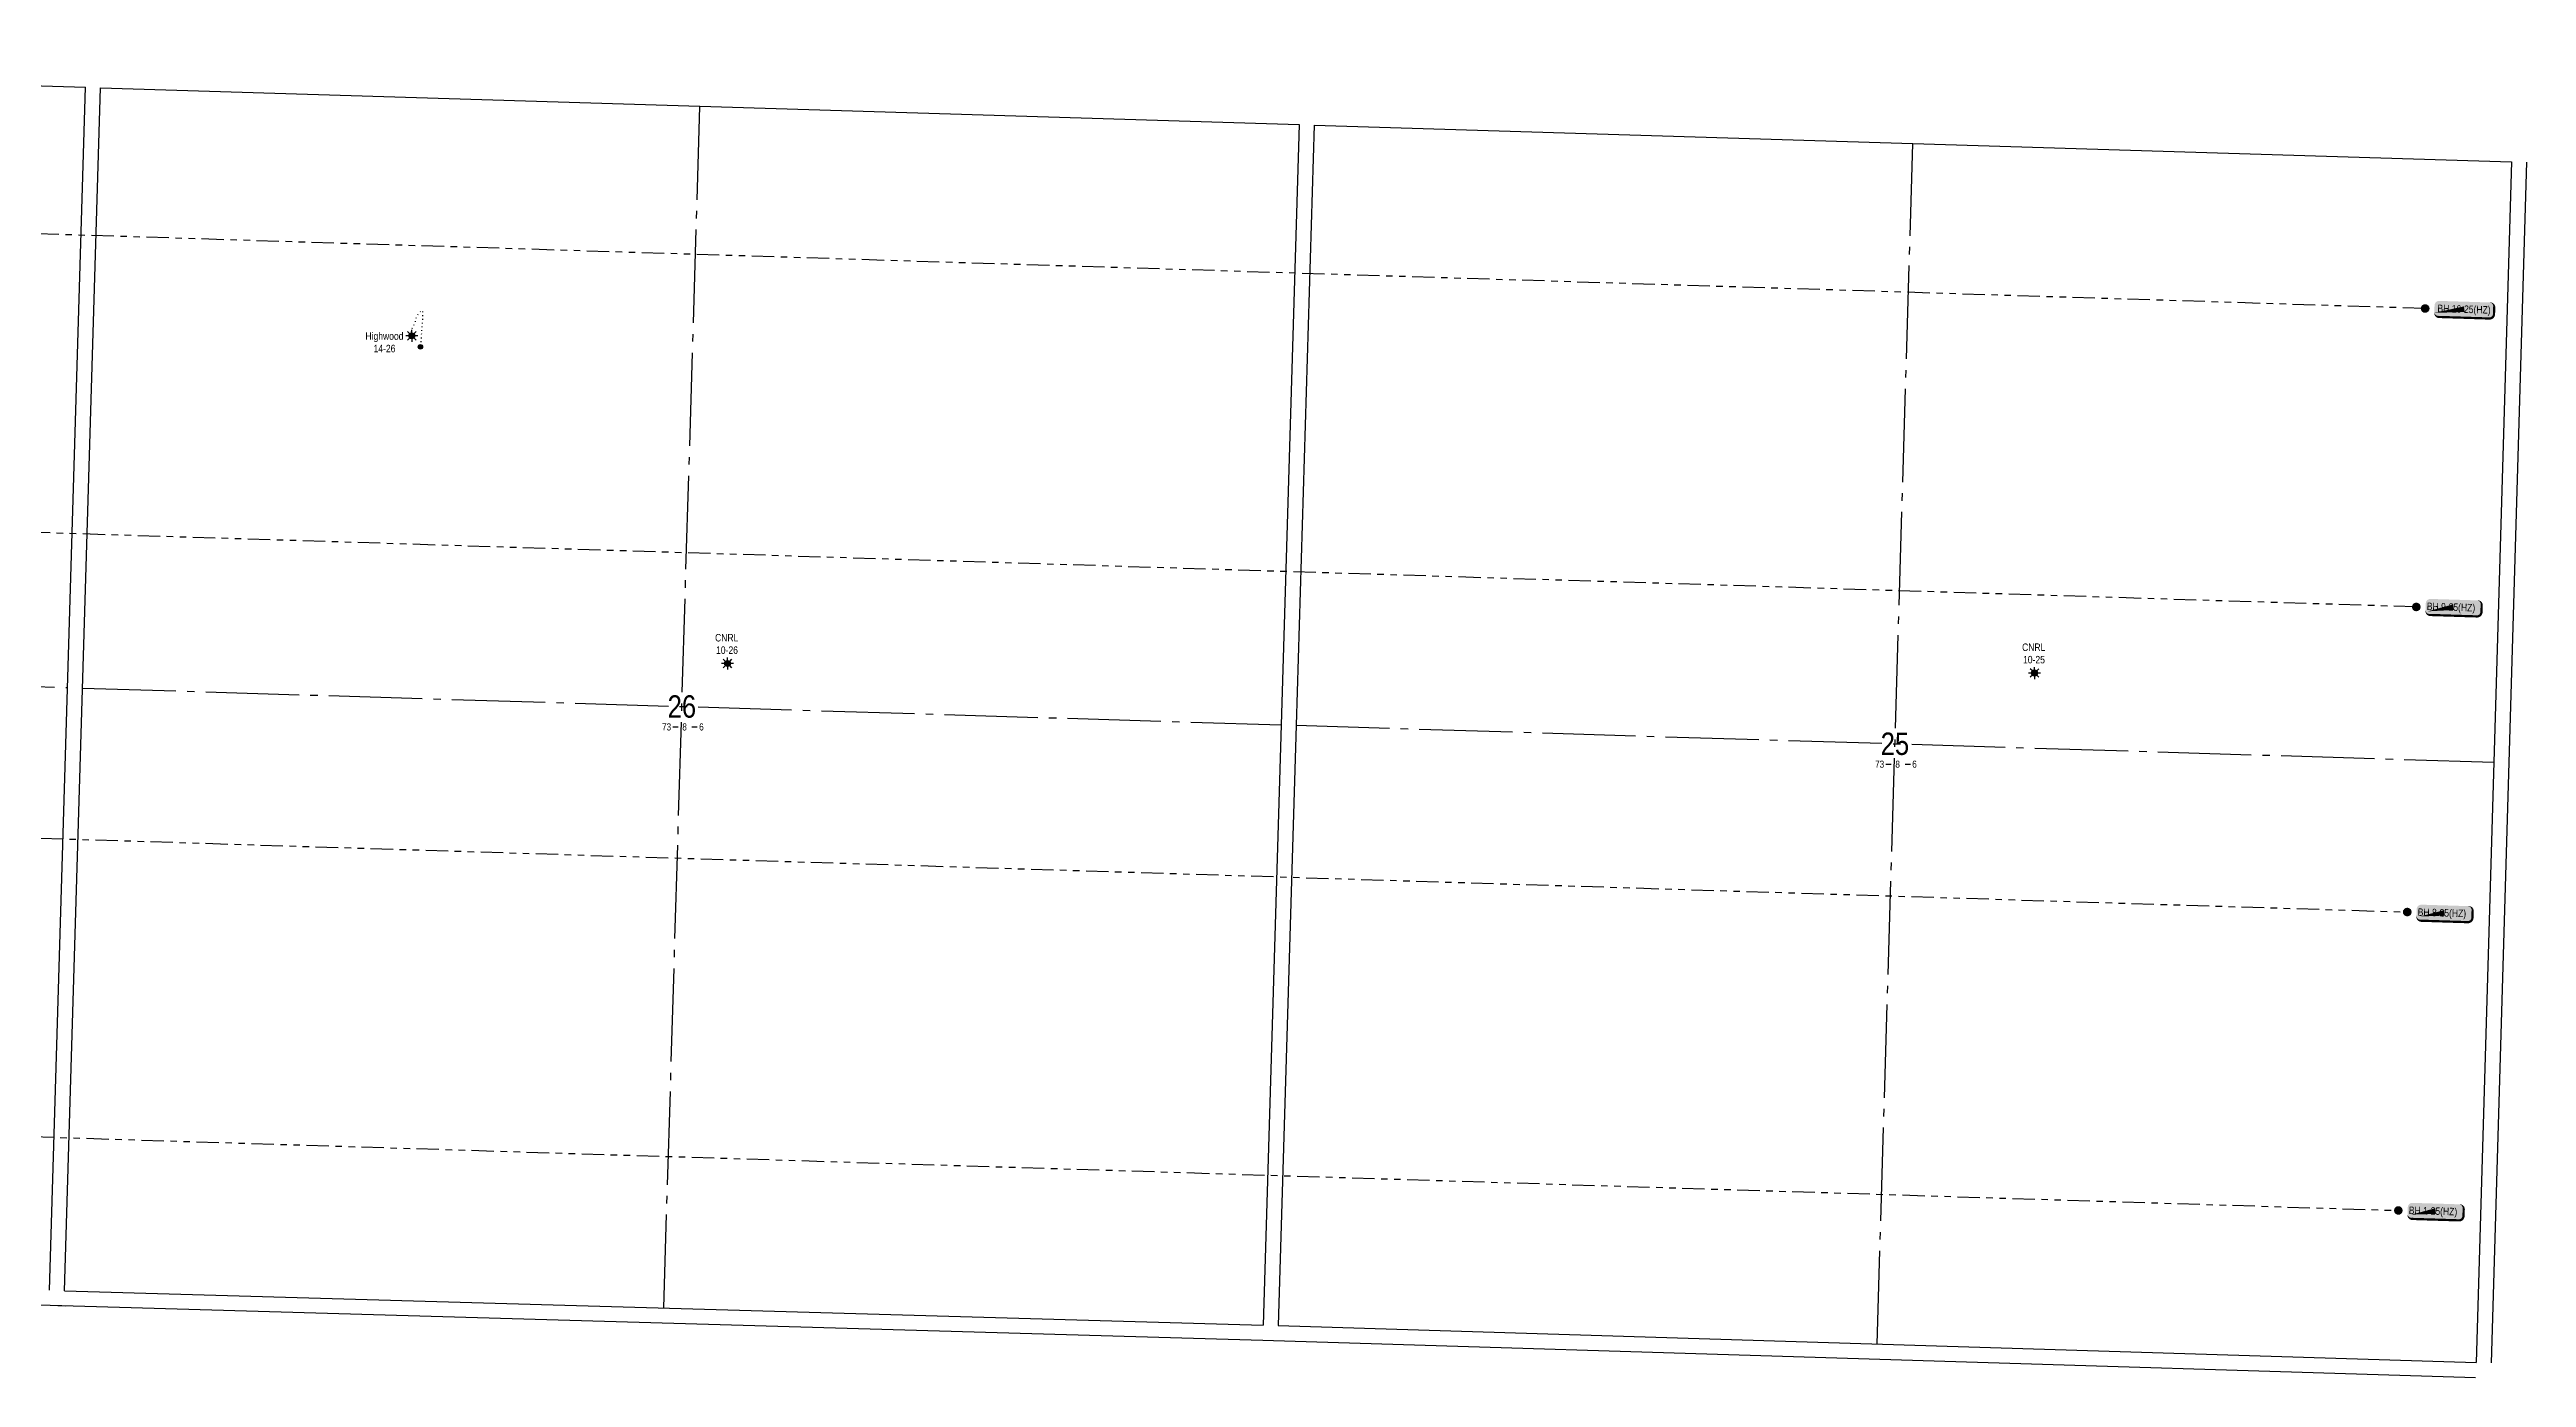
# Model space of a CAD drawing. Extents: x 360681 to 368577, y 6135146 to 6140704.
# Drawn here: x 365027 to 368345, y 6135146 to 6136924 of the extents above; entities that cross this region are included whole.
import ezdxf
from ezdxf.enums import TextEntityAlignment as Align

# ---------------------------------------------------------------- set-up
doc = ezdxf.new("R2010")
doc.units = 0
doc.header["$LTSCALE"] = 5
for name, pattern in [('foc-DOT', [1, 0.2, -0.8]), ('foc-DRILLPATH', [14.75, 6, -1.75, 1.75, -1.75, 1.75, -1.75]), ('foc-QUARTERLINE', [33, 25, -3, 2, -3])]:
    doc.linetypes.add(name, pattern=pattern)
for name, color, linetype in [('10', 1, 'Continuous'), ('9', 3, 'Continuous'), ('ABADATA-DRILL', 8, 'foc-DOT'), ('ABADATA-DRILL-T', 8, 'Continuous'), ('AS-OWNER', 7, 'Continuous'), ('L-MON', 1, 'Continuous'), ('L-QSEC', 8, 'foc-QUARTERLINE'), ('L-SEC', 7, 'Continuous'), ('L-SECLBL', 7, 'Continuous'), ('P-PDRILLPATH', 12, 'foc-DRILLPATH')]:
    doc.layers.add(name, color=color, linetype=linetype)
doc.styles.add('80', font='ARIALN.TTF', dxfattribs={"height": 10})
doc.styles.add('80L', font='ARIALN.TTF', dxfattribs={"height": 10})
doc.styles.add('SIMPLEX', font='ARIALN.TTF')

# ---------------------------------------------------------------- blocks, each defined once
blk = doc.blocks.new('plbh')
at = {"layer": 'L-MON'}
h = blk.add_hatch(color=255, dxfattribs=at)
h.dxf.hatch_style = 1
edge = h.paths.add_edge_path()
edge.add_arc((0, 0), 1.16, 0, 360)
h = blk.add_hatch(color=256, dxfattribs=at)
h.dxf.hatch_style = 1
h.paths.add_polyline_path([(-0.96, 0, 1), (0.96, 0, 1)])
h.paths.add_polyline_path([(0.91, 0, -1), (-0.91, 0, -1)], flags=16)
h.paths.add_polyline_path([(0.4500000000000002, 0, -1), (-0.4500000000000001, 0, -1)], flags=0)
h = blk.add_hatch(color=256, dxfattribs=at)
h.dxf.hatch_style = 1
h.paths.add_polyline_path([(-0.4500000000000002, 0, 1), (0.4500000000000001, 0, 1)])
h.paths.add_polyline_path([(0.4000000000000002, 0, -1), (-0.4000000000000002, 0, -1)], flags=16)
at = {"layer": 'L-MON', "color": 240}
for radius in [0.96, 0.91, 0.4500000000000001, 0.4000000000000002]:
    blk.add_circle((0, 0), radius, dxfattribs=at)
blk = doc.blocks.new('L-SECLBL')
at = {"layer": '9', "color": 7}
for p, q in [((-5.082139060913505, -27.83004804289613), (-12.28857354467345, -27.83004804289613)), ((20.70431141927111, -27.83004804289613), (13.49787693551116, -27.83004804289613))]:
    blk.add_line(p, q, dxfattribs=at)
at = {"layer": '10', "color": 2, "style": 'SIMPLEX'}
blk.add_attdef('SEC', text='', height=30, dxfattribs=at).set_placement((0, 0), align=Align.MIDDLE)
at = {"layer": '10', "color": 5, "style": '80L'}
blk.add_attdef('TWP', text='', height=9.5, dxfattribs=at).set_placement((-14.43410290347765, -27.36845155570791), align=Align.MIDDLE_RIGHT)
blk.add_attdef('RGE', text='', height=9.5, dxfattribs=at).set_placement((3.622123863462547, -27.36845155570791), align=Align.MIDDLE_CENTER)
blk.add_attdef('MER', text='', height=9.5, dxfattribs=at).set_placement((23.16775162027989, -27.36845155570791), align=Align.MIDDLE_LEFT)
blk = doc.blocks.new('GAS')
h = blk.add_hatch(color=255)
h.dxf.hatch_style = 1
edge = h.paths.add_edge_path()
edge.add_arc((0, 0), 0.9, 0, 360)
for p, q in [((-0.8077887898725749, 0), (-1.615577579628734, 0)), ((-0.5711929310346023, 0.5711929297831376), (-1.142385862069204, 1.142385861385264)), ((0, 0.8077887887338874), (0, 1.615577579286764)), ((0.5711929310309642, 0.5711929297831376), (1.142385862065566, 1.142385861385264)), ((1.615577579625096, 0), (0.8077887898689368, 0)), ((-0.5711929310346023, -0.5711929316021271), (-1.142385862069204, -1.142385863204253)), ((0, -0.8077887905528768), (0, -1.615577581105753)), ((1.142385862065566, -1.142385863204253), (0.5711929310309642, -0.5711929316021271))]:
    blk.add_line(p, q)
blk.add_circle((0, 0), 0.8000000000000003)
blk = doc.blocks.new('*U468')
h = blk.add_hatch(color=59)
edge = h.paths.add_edge_path()
edge.add_line((-33.99999999999998, -11.5), (33.99999999999998, -11.5))
edge.add_arc((33.99999999999999, -5.499999999999993), 6.000000000000007, 269.9999999999999, 359.9999999999999)
edge.add_line((39.99999999999999, -5.5), (39.99999999999999, 4))
edge.add_arc((33.99999999999999, 3.999999999999993), 6.000000000000007, 6.361109362927026e-14, 90.00000000000007)
edge.add_line((33.99999999999998, 10), (-33.99999999999998, 10))
edge.add_arc((-33.99999999999999, 3.999999999999993), 6.000000000000007, 89.99999999999993, 179.9999999999999)
edge.add_line((-39.99999999999999, 4), (-39.99999999999999, -5.5))
edge.add_arc((-33.99999999999999, -5.499999999999993), 6.000000000000007, 180, 270.0000000000001)
at = {"color": 1, "flags": 128}
blk.add_lwpolyline([(-40.00541753515875, -6.289003878963106, 0, 7.5, 0), (-1.752818779907516e-16, -1.077586671031683e-15, 0, 0, 0)], format="xyseb", dxfattribs=at)
blk.add_lwpolyline([(-33.99999999999998, -11.5, 3, 3, 0), (33.99999999999998, -11.5, 3, 3, 0.4142135623730951), (39.99999999999999, -5.5, 3, 3, 0), (39.99999999999999, 4, 3, 0, 0.4142135623730951), (33.99999999999998, 10, 0, 0, 0), (-33.99999999999998, 10, 0, 0, 0.4142135623730951), (-39.99999999999999, 4, 0, 0, 0), (-39.99999999999999, -5.5, 0, 3, 0.4142135623730951)], format="xyseb", close=True, dxfattribs=at)
at = {"color": 1, "style": '80'}
blk.add_attdef('ENTER_TEXT_001', (-35.98567530695772, -4.996589358799454), '', height=10, dxfattribs=at)
blk = doc.blocks.new('*U471')
h = blk.add_hatch(color=59)
edge = h.paths.add_edge_path()
edge.add_line((-31.49999999999998, -11.5), (31.49999999999998, -11.5))
edge.add_arc((31.49999999999999, -5.499999999999993), 6.000000000000007, 269.9999999999999, 359.9999999999999)
edge.add_line((37.49999999999999, -5.5), (37.49999999999999, 4))
edge.add_arc((31.49999999999999, 3.999999999999993), 6.000000000000007, 6.361109362927026e-14, 90.00000000000007)
edge.add_line((31.49999999999998, 10), (-31.49999999999998, 10))
edge.add_arc((-31.49999999999999, 3.999999999999993), 6.000000000000007, 89.99999999999993, 179.9999999999999)
edge.add_line((-37.49999999999999, 4), (-37.49999999999999, -5.5))
edge.add_arc((-31.49999999999999, -5.499999999999993), 6.000000000000007, 180, 270.0000000000001)
at = {"color": 1, "flags": 128}
blk.add_lwpolyline([(-31.49999999999998, -11.5, 3, 3, 0), (31.49999999999998, -11.5, 3, 3, 0.4142135623730951), (37.49999999999999, -5.5, 3, 3, 0), (37.49999999999999, 4, 3, 0, 0.4142135623730951), (31.49999999999998, 10, 0, 0, 0), (-31.49999999999998, 10, 0, 0, 0.4142135623730951), (-37.49999999999999, 4, 0, 0, 0), (-37.49999999999999, -5.5, 0, 3, 0.4142135623730951)], format="xyseb", close=True, dxfattribs=at)
blk.add_lwpolyline([(-34.73594409529391, -6.791396122991742, 0, 7.5, 0), (-1.374821794349199e-16, -9.57067119117191e-16, 0, 0, 0)], format="xyseb", dxfattribs=at)
at = {"color": 1, "style": '80'}
blk.add_attdef('ENTER_TEXT_001', (-35.98567530695772, -4.996589358799454), '', height=10, dxfattribs=at)
blk = doc.blocks.new('*U469')
h = blk.add_hatch(color=59)
edge = h.paths.add_edge_path()
edge.add_line((-31.49999999999998, -11.5), (31.49999999999998, -11.5))
edge.add_arc((31.49999999999999, -5.499999999999993), 6.000000000000007, 269.9999999999999, 359.9999999999999)
edge.add_line((37.49999999999999, -5.5), (37.49999999999999, 4))
edge.add_arc((31.49999999999999, 3.999999999999993), 6.000000000000007, 6.361109362927026e-14, 90.00000000000007)
edge.add_line((31.49999999999998, 10), (-31.49999999999998, 10))
edge.add_arc((-31.49999999999999, 3.999999999999993), 6.000000000000007, 89.99999999999993, 179.9999999999999)
edge.add_line((-37.49999999999999, 4), (-37.49999999999999, -5.5))
edge.add_arc((-31.49999999999999, -5.499999999999993), 6.000000000000007, 180, 270.0000000000001)
at = {"color": 1, "flags": 128}
blk.add_lwpolyline([(-31.49999999999998, -11.5, 3, 3, 0), (31.49999999999998, -11.5, 3, 3, 0.4142135623730951), (37.49999999999999, -5.5, 3, 3, 0), (37.49999999999999, 4, 3, 0, 0.4142135623730951), (31.49999999999998, 10, 0, 0, 0), (-31.49999999999998, 10, 0, 0, 0.4142135623730951), (-37.49999999999999, 4, 0, 0, 0), (-37.49999999999999, -5.5, 0, 3, 0.4142135623730951)], format="xyseb", close=True, dxfattribs=at)
blk.add_lwpolyline([(-32.69378170017892, -5.857585420963292, 0, 7.5, 0), (-1.530055527332993e-16, -1.008477594901945e-15, 0, 0, 0)], format="xyseb", dxfattribs=at)
at = {"color": 1, "style": '80'}
blk.add_attdef('ENTER_TEXT_001', (-35.98567530695772, -4.996589358799454), '', height=10, dxfattribs=at)

msp = doc.modelspace()

# ---------------------------------------------------------------- hatches: boundary and pattern name
at = {"layer": 'ABADATA-DRILL-T'}
h = msp.add_hatch(color=256, dxfattribs=at)
h.dxf.hatch_style = 1
edge = h.paths.add_edge_path()
edge.add_arc((365524.2232128843, 6136526.026118254), 3.000000000000007, 0, 360)

# ---------------------------------------------------------------- linework, layer by layer
at = {"layer": 'ABADATA-DRILL', "flags": 128}
msp.add_lwpolyline([(365512.6971453104, 6136540.774011994), (365512.6971453104, 6136540.774011994), (365512.6883478309, 6136540.814259036), (365512.3701213728, 6136543.175141662), (365512.3206002133, 6136545.81782184), (365512.4555343275, 6136548.604996523), (365513.4207778331, 6136551.386912236), (365515.2755919387, 6136554.471906445), (365517.0260096811, 6136558.070120425), (365518.0577194566, 6136562.050604411), (365519.1315173237, 6136565.769664509), (365520.7061386723, 6136568.522988621), (365521.8451229031, 6136570.769194415), (365523.979386047, 6136573.175388461), (365525.9338919467, 6136574.606519403), (365526.1789135472, 6136574.769102569), (365526.4119181063, 6136574.862116643), (365526.6308813026, 6136574.82537652), (365526.8252484105, 6136574.639381403), (365527.0132436425, 6136573.913252411), (365527.0265393251, 6136573.362719359), (365527.0142533667, 6136572.632670889), (365527.0077204168, 6136571.762465166), (365527.0172568823, 6136570.76169906), (365527.0337635094, 6136569.660717542), (365527.0456366123, 6136568.409761352), (365527.0172093388, 6136567.150010639), (365526.9633973392, 6136565.71096125), (365526.9182561169, 6136564.231668709), (365526.8483404123, 6136562.59310403), (365526.7590022092, 6136560.975064989), (365526.6338960223, 6136559.168021096), (365526.5003607424, 6136557.411235565), (365526.3579335932, 6136555.36473455), (365526.213672213, 6136553.258042644), (365526.0473790011, 6136551.08208683), (365525.9416659636, 6136549.584594952), (365525.7652602645, 6136547.078870562), (365524.2232128843, 6136526.026118254)], dxfattribs=at)
at = {"layer": 'ABADATA-DRILL-T'}
msp.add_circle((365524.2232128843, 6136526.026118254), 3.000000000000007, dxfattribs=at)
at = {"layer": 'L-MON', "flags": 128}
msp.add_lwpolyline([(365028.2552992435, 6135242.371000455), (365048.3559215512, 6135241.715364876)], dxfattribs=at)
at = {"layer": 'L-QSEC'}
for p, q in [((365850.3052789238, 6135238.881802024), (365898.5634684202, 6136848.402326746)), ((367475.4995489432, 6135190.519476799), (367523.2821729918, 6136798.513312058)), ((364249.4919317106, 6136095.631643583), (365051.6477673611, 6136069.702536299)), ((365071.7526019745, 6136069.0850095), (366677.1839293149, 6136019.77364306)), ((366697.2892421196, 6136019.17204941), (368301.4944575402, 6135969.876696812))]:
    msp.add_line(p, q, dxfattribs=at)
at = {"layer": 'L-SEC'}
for p, q in [((363474.3859862177, 6136924.300363321), (365075.7821644577, 6136873.694612486)), ((365027.4177774944, 6135262.525966632), (365075.7821644577, 6136873.694612486)), ((365047.5235643936, 6135261.940163448), (365095.887419421, 6136873.09108886)), ((365095.8869842098, 6136873.076590609), (366701.2399526311, 6136823.728062883)), ((366701.2399526311, 6136823.728062883), (366677.1839293149, 6136019.77364306)), ((366721.3452654368, 6136823.126469226), (366697.2892421196, 6136019.17204941)), ((366721.3448139453, 6136823.111380364), (368325.2195320383, 6136773.915243753)), ((368325.2412135989, 6136773.916126347), (368301.4944575402, 6135969.876696812)), ((368345.3467579903, 6136773.322322809), (368321.6000019316, 6135969.282893274)), ((366677.1839293149, 6136019.77364306), (366653.1279059977, 6135215.819223235)), ((366697.28624431, 6136019.172139111), (366673.2302209929, 6135215.217719287)), ((368301.5161391008, 6135969.877579406), (368277.7693830426, 6135165.838149871)), ((368321.6186856476, 6135969.283864407), (368297.8719295889, 6135165.244434872)), ((364225.4833703573, 6135269.958228081), (365028.2552992435, 6135242.371000455)), ((365047.5235643936, 6135261.940163448), (366653.0869934545, 6135215.823440603)), ((365028.2552992435, 6135242.371000455), (366652.5094867088, 6135195.717421499)), ((366652.5094867088, 6135195.717421499), (368277.1509637532, 6135145.736348142)), ((366673.2297148439, 6135215.200803728), (368277.7693830426, 6135165.838149871))]:
    msp.add_line(p, q, dxfattribs=at)
at = {"layer": 'P-PDRILLPATH'}
for p, q in [((368209.5814915664, 6136577.452519814), (363565.6446324922, 6136722.621149645)), ((368197.7987144797, 6136177.739063318), (363553.4593247327, 6136322.919306912)), ((363540.994845066, 6135914.060081528), (368185.675350501, 6135769.096675516)), ((363528.8095546722, 6135514.358808404), (368173.7410804181, 6135369.387795103))]:
    msp.add_line(p, q, dxfattribs=at)

# ---------------------------------------------------------------- block references
at = {"layer": 'ABADATA-DRILL-T', "xscale": 5.000000000000014, "yscale": 5.000000000000014, "zscale": 5.000000000000014}
for p in [(365512.6883478309, 6136540.814259036), (365935.664721731, 6136101.946758258), (367686.4504598788, 6136089.203254484)]:
    msp.add_blockref('GAS', p, dxfattribs=at)
at = {"layer": 'AS-OWNER', "xscale": 0.9997172599999999, "yscale": 0.9997172599999999, "zscale": 0.9997172599999999, "rotation": 358.2247222222222}
for name, p, values in [('*U468', (368262.0652419953, 6136576.594428783), {'ENTER_TEXT_001': 'BH 16-25(HZ)'}), ('*U471', (368247.8023854721, 6136177.508033993), {'ENTER_TEXT_001': 'BH 9-25(HZ)'}), ('*U469', (368235.6499031073, 6135768.000477545), {'ENTER_TEXT_001': 'BH 8-25(HZ)'}), ('*U469', (368223.7267373063, 6135368.607130882), {'ENTER_TEXT_001': 'BH 1-25(HZ)'})]:
    msp.add_blockref(name, p, dxfattribs=at).add_auto_attribs(values)
at = {"layer": 'L-MON', "xscale": 4.998586300000015, "yscale": 4.998586300000015, "zscale": 4.998586300000015}
for p in [(368209.5814915664, 6136577.452519814), (368197.7987144797, 6136177.739063318), (368185.675350501, 6135769.096675516), (368173.7410804181, 6135369.387795103)]:
    msp.add_blockref('plbh', p, dxfattribs=at)
at = {"layer": 'L-SECLBL', "xscale": 0.99971726, "yscale": 0.99971726, "zscale": 0.99971726}
for p, values in [((365874.4579875793, 6136044.429641974), {'SEC': '26', 'TWP': '73', 'RGE': '8', 'MER': '6'}), ((367499.3910987455, 6135994.524396191), {'SEC': '25', 'TWP': '73', 'RGE': '8', 'MER': '6'})]:
    msp.add_blockref('L-SECLBL', p, dxfattribs=at).add_auto_attribs(values)

# ---------------------------------------------------------------- texts
at = {"layer": 'ABADATA-DRILL-T', "char_height": 10.00000000000003, "attachment_point": 1, "style": '80L'}
for s, insert in [('\\pi-9.3088;Highwood\\P\\pi1.537;14-26', (365459.8993173321, 6136545.502628156)), ('\\pi0.20007;CNRL\\P\\pi1.537;10-26', (365918.7193715267, 6136141.543496888)), ('\\pi0.20007;CNRL\\P\\pi1.5029;10-25', (367669.5051096745, 6136128.799993114))]:
    msp.add_mtext_dynamic_manual_height_columns(s, width=30.59795361527967, gutter_width=50, heights=[0], dxfattribs=dict(at, insert=insert))

doc.saveas('drawing.dxf')
